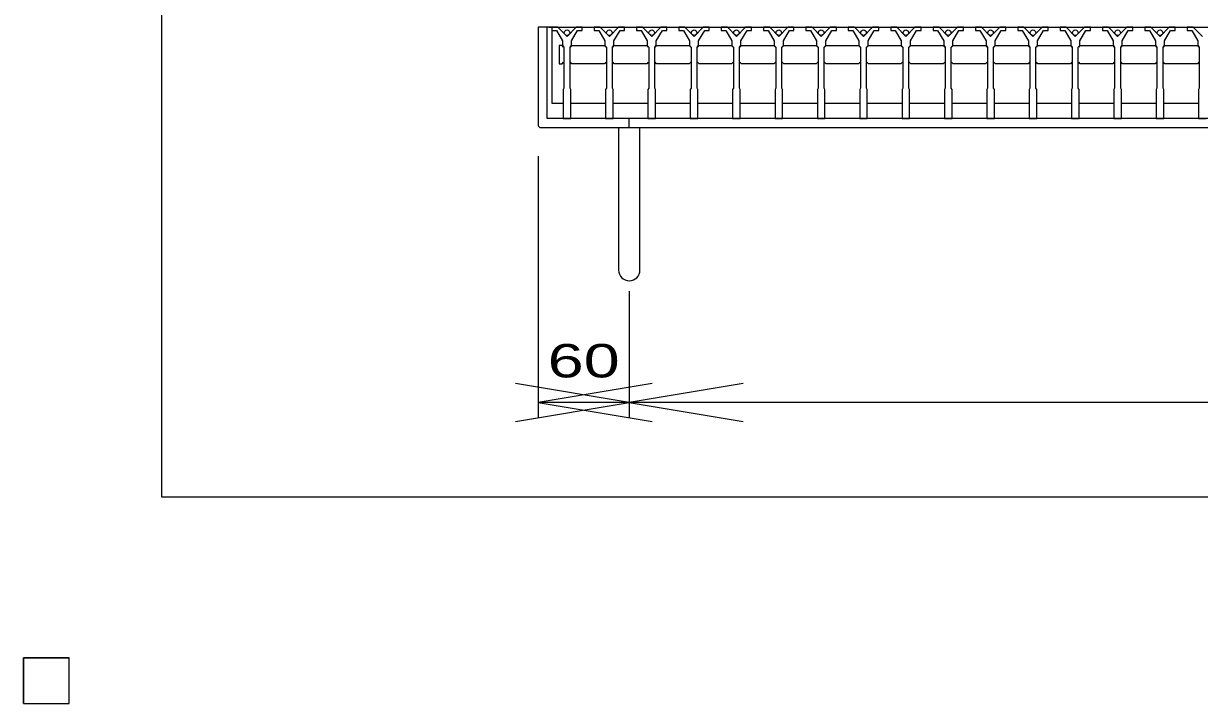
# Model space of a CAD drawing. Units: millimetres at full size, sheet at 1:10; details may follow other scales. Extents: x -1820 to 1731, y -1282 to 1054.
# Drawn here: x -1820 to -1045, y -1282 to -834 of the extents above; entities that cross this region are included whole.
import ezdxf
from ezdxf.enums import TextEntityAlignment as Align

# ---------------------------------------------------------------- set-up
doc = ezdxf.new("R2010")
doc.units = ezdxf.units.MM
doc.header["$LTSCALE"] = 10
for name, color, linetype, lineweight in [('0_2', 150, 'Continuous', 25), ('16', 3, 'Continuous', 25), ('19', 6, 'Continuous', 25), ('22', 4, 'Continuous', 25)]:
    doc.layers.add(name, color=color, linetype=linetype, lineweight=lineweight)
doc.styles.add('ベクトル', font='')
doc.styles.get('ベクトル').set_extended_font_data('ベクトル')

# ---------------------------------------------------------------- blocks, each defined once
blk = doc.blocks.new('open_arrow')
at = {"color": 0, "linetype": 'Continuous', "lineweight": -2}
blk.add_lwpolyline([(7.5, 1.25), (0, 0), (7.5, -1.25)], dxfattribs=at)

msp = doc.modelspace()

# ---------------------------------------------------------------- linework, layer by layer
at = {"layer": '0_2'}
for p, q in [((-1729, -1146.5), (-1729, 1053.5)), ((1731, -1146.5), (-1729, -1146.5)), ((-1790, -1252.5), (-1820, -1252.5)), ((-1820, -1252.5), (-1820, -1282.5)), ((-1790, -1252.5), (-1820, -1252.5)), ((-1820, -1252.5), (-1820, -1282.5)), ((-1790, -1252.5), (-1820, -1252.5)), ((-1820, -1252.5), (-1820, -1282.5)), ((-1790, -1252.5), (-1820, -1252.5)), ((-1820, -1252.5), (-1820, -1282.5)), ((-1790, -1252.5), (-1820, -1252.5)), ((-1820, -1252.5), (-1820, -1282.5)), ((-1790, -1282.5), (-1790, -1252.5)), ((-1790, -1282.5), (-1790, -1252.5)), ((-1790, -1282.5), (-1790, -1252.5)), ((-1790, -1282.5), (-1790, -1252.5)), ((-1790, -1282.5), (-1790, -1252.5)), ((-1820, -1282.5), (-1790, -1282.5)), ((-1820, -1282.5), (-1790, -1282.5)), ((-1820, -1282.5), (-1790, -1282.5)), ((-1820, -1282.5), (-1790, -1282.5)), ((-1820, -1282.5), (-1790, -1282.5))]:
    msp.add_line(p, q, dxfattribs=at)
at = {"layer": '16'}
for p, q in [((-1472, -837), (-1472, -839)), ((-1468, -837), (-1472, -837)), ((-1472, -837), (-922, -837)), ((-1472, -837), (-1472, -887)), ((-1472, -839), (-1469, -839)), ((-1469, -839), (-1465, -846)), ((-1462, -843), (-1468, -837)), ((-1456, -837), (-1462, -843)), ((-1459, -846), (-1455, -839)), ((-1452, -837), (-1456, -837)), ((-1455, -839), (-1452, -839)), ((-1452, -839), (-1452, -837)), ((-1444.1, -837), (-1444.1, -839)), ((-1440.1, -837), (-1444.1, -837)), ((-1444.1, -839), (-1441.1, -839)), ((-1441.1, -839), (-1437.1, -846)), ((-1434.1, -843), (-1440.1, -837)), ((-1428.1, -837), (-1434.1, -843)), ((-1431.1, -846), (-1427.1, -839)), ((-1424.1, -837), (-1428.1, -837)), ((-1427.1, -839), (-1424.1, -839)), ((-1424.1, -839), (-1424.1, -837)), ((-1416.2, -837), (-1416.2, -839)), ((-1412.2, -837), (-1416.2, -837)), ((-1416.2, -839), (-1413.2, -839)), ((-1413.2, -839), (-1409.2, -846)), ((-1406.2, -843), (-1412.2, -837)), ((-1400.2, -837), (-1406.2, -843)), ((-1403.2, -846), (-1399.2, -839)), ((-1396.2, -837), (-1400.2, -837)), ((-1399.2, -839), (-1396.2, -839)), ((-1396.2, -839), (-1396.2, -837)), ((-1388.3, -837), (-1388.3, -839)), ((-1384.3, -837), (-1388.3, -837)), ((-1388.3, -839), (-1385.3, -839)), ((-1385.3, -839), (-1381.3, -846)), ((-1378.3, -843), (-1384.3, -837)), ((-1372.3, -837), (-1378.3, -843)), ((-1375.3, -846), (-1371.3, -839)), ((-1368.3, -837), (-1372.3, -837)), ((-1371.3, -839), (-1368.3, -839)), ((-1368.3, -839), (-1368.3, -837)), ((-1360.4, -837), (-1360.4, -839)), ((-1356.4, -837), (-1360.4, -837)), ((-1360.4, -839), (-1357.4, -839)), ((-1357.4, -839), (-1353.4, -846)), ((-1350.4, -843), (-1356.4, -837)), ((-1344.4, -837), (-1350.4, -843)), ((-1347.4, -846), (-1343.4, -839)), ((-1340.4, -837), (-1344.4, -837)), ((-1343.4, -839), (-1340.4, -839)), ((-1340.4, -839), (-1340.4, -837)), ((-1332.5, -837), (-1332.5, -839)), ((-1328.5, -837), (-1332.5, -837)), ((-1332.5, -839), (-1329.5, -839)), ((-1329.5, -839), (-1325.5, -846)), ((-1322.5, -843), (-1328.5, -837)), ((-1316.5, -837), (-1322.5, -843)), ((-1319.5, -846), (-1315.5, -839)), ((-1312.5, -837), (-1316.5, -837)), ((-1315.5, -839), (-1312.5, -839)), ((-1312.5, -839), (-1312.5, -837)), ((-1304.6, -837), (-1304.6, -839)), ((-1300.6, -837), (-1304.6, -837)), ((-1304.6, -839), (-1301.6, -839)), ((-1301.6, -839), (-1297.6, -846)), ((-1294.6, -843), (-1300.6, -837)), ((-1288.6, -837), (-1294.6, -843)), ((-1291.6, -846), (-1287.6, -839)), ((-1284.6, -837), (-1288.6, -837)), ((-1287.6, -839), (-1284.6, -839)), ((-1284.6, -839), (-1284.6, -837)), ((-1276.7, -837), (-1276.7, -839)), ((-1272.7, -837), (-1276.7, -837)), ((-1276.7, -839), (-1273.7, -839)), ((-1273.7, -839), (-1269.7, -846)), ((-1266.7, -843), (-1272.7, -837)), ((-1260.7, -837), (-1266.7, -843)), ((-1263.7, -846), (-1259.7, -839)), ((-1256.7, -837), (-1260.7, -837)), ((-1259.7, -839), (-1256.7, -839)), ((-1256.7, -839), (-1256.7, -837)), ((-1248.8, -837), (-1248.8, -839)), ((-1244.8, -837), (-1248.8, -837)), ((-1248.8, -839), (-1245.8, -839)), ((-1245.8, -839), (-1241.8, -846)), ((-1238.8, -843), (-1244.8, -837)), ((-1232.8, -837), (-1238.8, -843)), ((-1235.8, -846), (-1231.8, -839)), ((-1228.8, -837), (-1232.8, -837)), ((-1231.8, -839), (-1228.8, -839)), ((-1228.8, -839), (-1228.8, -837)), ((-1220.9, -837), (-1220.9, -839)), ((-1216.9, -837), (-1220.9, -837)), ((-1220.9, -839), (-1217.9, -839)), ((-1217.9, -839), (-1213.9, -846)), ((-1210.9, -843), (-1216.9, -837)), ((-1204.9, -837), (-1210.9, -843)), ((-1207.9, -846), (-1203.9, -839)), ((-1200.9, -837), (-1204.9, -837)), ((-1203.9, -839), (-1200.9, -839)), ((-1200.9, -839), (-1200.9, -837)), ((-1193, -837), (-1193, -839)), ((-1189, -837), (-1193, -837)), ((-1193, -839), (-1190, -839)), ((-1190, -839), (-1186, -846)), ((-1183, -843), (-1189, -837)), ((-1177, -837), (-1183, -843)), ((-1180, -846), (-1176, -839)), ((-1173, -837), (-1177, -837)), ((-1176, -839), (-1173, -839)), ((-1173, -839), (-1173, -837)), ((-1165.1, -837), (-1165.1, -839)), ((-1161.1, -837), (-1165.1, -837)), ((-1165.1, -839), (-1162.1, -839)), ((-1162.1, -839), (-1158.1, -846)), ((-1155.1, -843), (-1161.1, -837)), ((-1149.1, -837), (-1155.1, -843)), ((-1152.1, -846), (-1148.1, -839)), ((-1145.1, -837), (-1149.1, -837)), ((-1148.1, -839), (-1145.1, -839)), ((-1145.1, -839), (-1145.1, -837)), ((-1137.2, -837), (-1137.2, -839)), ((-1133.2, -837), (-1137.2, -837)), ((-1137.2, -839), (-1134.2, -839)), ((-1134.2, -839), (-1130.2, -846)), ((-1127.2, -843), (-1133.2, -837)), ((-1121.2, -837), (-1127.2, -843)), ((-1124.2, -846), (-1120.2, -839)), ((-1117.2, -837), (-1121.2, -837)), ((-1120.2, -839), (-1117.2, -839)), ((-1117.2, -839), (-1117.2, -837)), ((-1109.3, -837), (-1109.3, -839)), ((-1105.3, -837), (-1109.3, -837)), ((-1109.3, -839), (-1106.3, -839)), ((-1106.3, -839), (-1102.3, -846)), ((-1099.3, -843), (-1105.3, -837)), ((-1093.3, -837), (-1099.3, -843)), ((-1096.3, -846), (-1092.3, -839)), ((-1089.3, -837), (-1093.3, -837)), ((-1092.3, -839), (-1089.3, -839)), ((-1089.3, -839), (-1089.3, -837)), ((-1081.4, -837), (-1081.4, -839)), ((-1077.4, -837), (-1081.4, -837)), ((-1081.4, -839), (-1078.4, -839)), ((-1078.4, -839), (-1074.4, -846)), ((-1071.4, -843), (-1077.4, -837)), ((-1065.4, -837), (-1071.4, -843)), ((-1068.4, -846), (-1064.4, -839)), ((-1061.4, -837), (-1065.4, -837)), ((-1064.4, -839), (-1061.4, -839)), ((-1061.4, -839), (-1061.4, -837)), ((-1053.5, -837), (-1053.5, -839)), ((-1049.5, -837), (-1053.5, -837)), ((-1053.5, -839), (-1050.5, -839)), ((-1050.5, -839), (-1046.5, -846)), ((-1043.5, -843), (-1049.5, -837)), ((-1465, -846), (-1465, -849)), ((-1465, -849), (-1464, -850)), ((-1464, -850), (-1464, -877)), ((-1460, -850), (-1459, -849)), ((-1460, -877), (-1460, -850)), ((-1459.75, -850), (-1458.75, -849)), ((-1459, -849), (-1459, -846)), ((-1458.75, -849), (-1437.35, -849)), ((-1437.35, -849), (-1436.35, -850)), ((-1437.1, -846), (-1437.1, -849)), ((-1437.1, -849), (-1436.1, -850)), ((-1436.1, -850), (-1436.1, -877)), ((-1432.1, -850), (-1431.1, -849)), ((-1432.1, -877), (-1432.1, -850)), ((-1431.85, -850), (-1430.85, -849)), ((-1431.1, -849), (-1431.1, -846)), ((-1430.85, -849), (-1409.45, -849)), ((-1409.45, -849), (-1408.45, -850)), ((-1409.2, -846), (-1409.2, -849)), ((-1409.2, -849), (-1408.2, -850)), ((-1408.2, -850), (-1408.2, -877)), ((-1404.2, -850), (-1403.2, -849)), ((-1404.2, -877), (-1404.2, -850)), ((-1403.95, -850), (-1402.95, -849)), ((-1403.2, -849), (-1403.2, -846)), ((-1402.95, -849), (-1381.55, -849)), ((-1381.55, -849), (-1380.55, -850)), ((-1381.3, -846), (-1381.3, -849)), ((-1381.3, -849), (-1380.3, -850)), ((-1380.3, -850), (-1380.3, -877)), ((-1376.3, -850), (-1375.3, -849)), ((-1376.3, -877), (-1376.3, -850)), ((-1376.05, -850), (-1375.05, -849)), ((-1375.3, -849), (-1375.3, -846)), ((-1375.05, -849), (-1353.65, -849)), ((-1353.65, -849), (-1352.65, -850)), ((-1353.4, -846), (-1353.4, -849)), ((-1353.4, -849), (-1352.4, -850)), ((-1352.4, -850), (-1352.4, -877)), ((-1348.4, -850), (-1347.4, -849)), ((-1348.4, -877), (-1348.4, -850)), ((-1348.15, -850), (-1347.15, -849)), ((-1347.4, -849), (-1347.4, -846)), ((-1347.15, -849), (-1325.75, -849)), ((-1325.75, -849), (-1324.75, -850)), ((-1325.5, -846), (-1325.5, -849)), ((-1325.5, -849), (-1324.5, -850)), ((-1324.5, -850), (-1324.5, -877)), ((-1320.5, -850), (-1319.5, -849)), ((-1320.5, -877), (-1320.5, -850)), ((-1320.25, -850), (-1319.25, -849)), ((-1319.5, -849), (-1319.5, -846)), ((-1319.25, -849), (-1297.85, -849)), ((-1297.85, -849), (-1296.85, -850)), ((-1297.6, -846), (-1297.6, -849)), ((-1297.6, -849), (-1296.6, -850)), ((-1296.6, -850), (-1296.6, -877)), ((-1292.6, -850), (-1291.6, -849)), ((-1292.6, -877), (-1292.6, -850)), ((-1292.35, -850), (-1291.35, -849)), ((-1291.6, -849), (-1291.6, -846)), ((-1291.35, -849), (-1269.95, -849)), ((-1269.95, -849), (-1268.95, -850)), ((-1269.7, -846), (-1269.7, -849)), ((-1269.7, -849), (-1268.7, -850)), ((-1268.7, -850), (-1268.7, -877)), ((-1264.7, -850), (-1263.7, -849)), ((-1264.7, -877), (-1264.7, -850)), ((-1264.45, -850), (-1263.45, -849)), ((-1263.7, -849), (-1263.7, -846)), ((-1263.45, -849), (-1242.05, -849)), ((-1242.05, -849), (-1241.05, -850)), ((-1241.8, -846), (-1241.8, -849)), ((-1241.8, -849), (-1240.8, -850)), ((-1240.8, -850), (-1240.8, -877)), ((-1236.8, -850), (-1235.8, -849)), ((-1236.8, -877), (-1236.8, -850)), ((-1236.55, -850), (-1235.55, -849)), ((-1235.8, -849), (-1235.8, -846)), ((-1235.55, -849), (-1214.15, -849)), ((-1214.15, -849), (-1213.15, -850)), ((-1213.9, -846), (-1213.9, -849)), ((-1213.9, -849), (-1212.9, -850)), ((-1212.9, -850), (-1212.9, -877)), ((-1208.9, -850), (-1207.9, -849)), ((-1208.9, -877), (-1208.9, -850)), ((-1208.65, -850), (-1207.65, -849)), ((-1207.9, -849), (-1207.9, -846)), ((-1207.65, -849), (-1186.25, -849)), ((-1186.25, -849), (-1185.25, -850)), ((-1186, -846), (-1186, -849)), ((-1186, -849), (-1185, -850)), ((-1185, -850), (-1185, -877)), ((-1181, -850), (-1180, -849)), ((-1181, -877), (-1181, -850)), ((-1180.75, -850), (-1179.75, -849)), ((-1180, -849), (-1180, -846)), ((-1179.75, -849), (-1158.35, -849)), ((-1158.35, -849), (-1157.35, -850)), ((-1158.1, -846), (-1158.1, -849)), ((-1158.1, -849), (-1157.1, -850)), ((-1157.1, -850), (-1157.1, -877)), ((-1153.1, -850), (-1152.1, -849)), ((-1153.1, -877), (-1153.1, -850)), ((-1152.85, -850), (-1151.85, -849)), ((-1152.1, -849), (-1152.1, -846)), ((-1151.85, -849), (-1130.45, -849)), ((-1130.45, -849), (-1129.45, -850)), ((-1130.2, -846), (-1130.2, -849)), ((-1130.2, -849), (-1129.2, -850)), ((-1129.2, -850), (-1129.2, -877)), ((-1125.2, -850), (-1124.2, -849)), ((-1125.2, -877), (-1125.2, -850)), ((-1124.95, -850), (-1123.95, -849)), ((-1124.2, -849), (-1124.2, -846)), ((-1123.95, -849), (-1102.55, -849)), ((-1102.55, -849), (-1101.55, -850)), ((-1102.3, -846), (-1102.3, -849)), ((-1102.3, -849), (-1101.3, -850)), ((-1101.3, -850), (-1101.3, -877)), ((-1097.3, -850), (-1096.3, -849)), ((-1097.3, -877), (-1097.3, -850)), ((-1097.05, -850), (-1096.05, -849)), ((-1096.3, -849), (-1096.3, -846)), ((-1096.05, -849), (-1074.65, -849)), ((-1074.65, -849), (-1073.65, -850)), ((-1074.4, -846), (-1074.4, -849)), ((-1074.4, -849), (-1073.4, -850)), ((-1073.4, -850), (-1073.4, -877)), ((-1069.4, -850), (-1068.4, -849)), ((-1069.4, -877), (-1069.4, -850)), ((-1069.15, -850), (-1068.15, -849)), ((-1068.4, -849), (-1068.4, -846)), ((-1068.15, -849), (-1046.75, -849)), ((-1046.75, -849), (-1045.75, -850)), ((-1046.5, -846), (-1046.5, -849)), ((-1046.5, -849), (-1045.5, -850)), ((-1045.5, -850), (-1045.5, -877)), ((-1458.75, -861), (-1459.75, -860)), ((-1437.35, -861), (-1458.75, -861)), ((-1436.35, -860), (-1437.35, -861)), ((-1430.85, -861), (-1431.85, -860)), ((-1409.45, -861), (-1430.85, -861)), ((-1408.45, -860), (-1409.45, -861)), ((-1402.95, -861), (-1403.95, -860)), ((-1381.55, -861), (-1402.95, -861)), ((-1380.55, -860), (-1381.55, -861)), ((-1375.05, -861), (-1376.05, -860)), ((-1353.65, -861), (-1375.05, -861)), ((-1352.65, -860), (-1353.65, -861)), ((-1347.15, -861), (-1348.15, -860)), ((-1325.75, -861), (-1347.15, -861)), ((-1324.75, -860), (-1325.75, -861)), ((-1319.25, -861), (-1320.25, -860)), ((-1297.85, -861), (-1319.25, -861)), ((-1296.85, -860), (-1297.85, -861)), ((-1291.35, -861), (-1292.35, -860)), ((-1269.95, -861), (-1291.35, -861)), ((-1268.95, -860), (-1269.95, -861)), ((-1263.45, -861), (-1264.45, -860)), ((-1242.05, -861), (-1263.45, -861)), ((-1241.05, -860), (-1242.05, -861)), ((-1235.55, -861), (-1236.55, -860)), ((-1214.15, -861), (-1235.55, -861)), ((-1213.15, -860), (-1214.15, -861)), ((-1207.65, -861), (-1208.65, -860)), ((-1186.25, -861), (-1207.65, -861)), ((-1185.25, -860), (-1186.25, -861)), ((-1179.75, -861), (-1180.75, -860)), ((-1158.35, -861), (-1179.75, -861)), ((-1157.35, -860), (-1158.35, -861)), ((-1151.85, -861), (-1152.85, -860)), ((-1130.45, -861), (-1151.85, -861)), ((-1129.45, -860), (-1130.45, -861)), ((-1123.95, -861), (-1124.95, -860)), ((-1102.55, -861), (-1123.95, -861)), ((-1101.55, -860), (-1102.55, -861)), ((-1096.05, -861), (-1097.05, -860)), ((-1074.65, -861), (-1096.05, -861)), ((-1073.65, -860), (-1074.65, -861)), ((-1068.15, -861), (-1069.15, -860)), ((-1046.75, -861), (-1068.15, -861)), ((-1045.75, -860), (-1046.75, -861)), ((-1464, -877), (-1464.5, -878)), ((-1464.5, -878), (-1464.5, -897)), ((-1459.5, -878), (-1460, -877)), ((-1459.5, -897), (-1459.5, -878)), ((-1436.1, -877), (-1436.6, -878)), ((-1436.6, -878), (-1436.6, -897)), ((-1431.6, -878), (-1432.1, -877)), ((-1431.6, -897), (-1431.6, -878)), ((-1408.2, -877), (-1408.7, -878)), ((-1408.7, -878), (-1408.7, -897)), ((-1403.7, -878), (-1404.2, -877)), ((-1403.7, -897), (-1403.7, -878)), ((-1380.3, -877), (-1380.8, -878)), ((-1380.8, -878), (-1380.8, -897)), ((-1375.8, -878), (-1376.3, -877)), ((-1375.8, -897), (-1375.8, -878)), ((-1352.4, -877), (-1352.9, -878)), ((-1352.9, -878), (-1352.9, -897)), ((-1347.9, -878), (-1348.4, -877)), ((-1347.9, -897), (-1347.9, -878)), ((-1324.5, -877), (-1325, -878)), ((-1325, -878), (-1325, -897)), ((-1320, -878), (-1320.5, -877)), ((-1320, -897), (-1320, -878)), ((-1296.6, -877), (-1297.1, -878)), ((-1297.1, -878), (-1297.1, -897)), ((-1292.1, -878), (-1292.6, -877)), ((-1292.1, -897), (-1292.1, -878)), ((-1268.7, -877), (-1269.2, -878)), ((-1269.2, -878), (-1269.2, -897)), ((-1264.2, -878), (-1264.7, -877)), ((-1264.2, -897), (-1264.2, -878)), ((-1240.8, -877), (-1241.3, -878)), ((-1241.3, -878), (-1241.3, -897)), ((-1236.3, -878), (-1236.8, -877)), ((-1236.3, -897), (-1236.3, -878)), ((-1212.9, -877), (-1213.4, -878)), ((-1213.4, -878), (-1213.4, -897)), ((-1208.4, -878), (-1208.9, -877)), ((-1208.4, -897), (-1208.4, -878)), ((-1185, -877), (-1185.5, -878)), ((-1185.5, -878), (-1185.5, -897)), ((-1180.5, -878), (-1181, -877)), ((-1180.5, -897), (-1180.5, -878)), ((-1157.1, -877), (-1157.6, -878)), ((-1157.6, -878), (-1157.6, -897)), ((-1152.6, -878), (-1153.1, -877)), ((-1152.6, -897), (-1152.6, -878)), ((-1129.2, -877), (-1129.7, -878)), ((-1129.7, -878), (-1129.7, -897)), ((-1124.7, -878), (-1125.2, -877)), ((-1124.7, -897), (-1124.7, -878)), ((-1101.3, -877), (-1101.8, -878)), ((-1101.8, -878), (-1101.8, -897)), ((-1096.8, -878), (-1097.3, -877)), ((-1096.8, -897), (-1096.8, -878)), ((-1073.4, -877), (-1073.9, -878)), ((-1073.9, -878), (-1073.9, -897)), ((-1068.9, -878), (-1069.4, -877)), ((-1068.9, -897), (-1068.9, -878)), ((-1045.5, -877), (-1046, -878)), ((-1046, -878), (-1046, -897)), ((-1472, -887), (-1464.5, -887)), ((-1459.5, -887), (-1436.6, -887)), ((-1431.6, -887), (-1408.7, -887)), ((-1403.7, -887), (-1380.8, -887)), ((-1375.8, -887), (-1352.9, -887)), ((-1347.9, -887), (-1325, -887)), ((-1320, -887), (-1297.1, -887)), ((-1292.1, -887), (-1269.2, -887)), ((-1264.2, -887), (-1241.3, -887)), ((-1236.3, -887), (-1213.4, -887)), ((-1208.4, -887), (-1185.5, -887)), ((-1180.5, -887), (-1157.6, -887)), ((-1152.6, -887), (-1129.7, -887)), ((-1124.7, -887), (-1101.8, -887)), ((-1096.8, -887), (-1073.9, -887)), ((-1068.9, -887), (-1046, -887)), ((-1464.5, -897), (-1459.5, -897)), ((-1436.6, -897), (-1431.6, -897)), ((-1408.7, -897), (-1403.7, -897)), ((-1380.8, -897), (-1375.8, -897)), ((-1352.9, -897), (-1347.9, -897)), ((-1325, -897), (-1320, -897)), ((-1297.1, -897), (-1292.1, -897)), ((-1269.2, -897), (-1264.2, -897)), ((-1241.3, -897), (-1236.3, -897)), ((-1213.4, -897), (-1208.4, -897)), ((-1185.5, -897), (-1180.5, -897)), ((-1157.6, -897), (-1152.6, -897)), ((-1129.7, -897), (-1124.7, -897)), ((-1101.8, -897), (-1096.8, -897)), ((-1073.9, -897), (-1068.9, -897)), ((-1046, -897), (-1041, -897)), ((-1820, -1252.5), (-1790, -1252.5)), ((-1820, -1282.5), (-1820, -1252.5)), ((-1820, -1252.5), (-1790, -1252.5)), ((-1820, -1282.5), (-1820, -1252.5)), ((-1820, -1252.5), (-1790, -1252.5)), ((-1820, -1282.5), (-1820, -1252.5)), ((-1820, -1252.5), (-1790, -1252.5)), ((-1820, -1282.5), (-1820, -1252.5)), ((-1820, -1252.5), (-1790, -1252.5)), ((-1820, -1282.5), (-1820, -1252.5)), ((-1790, -1282.5), (-1790, -1252.5)), ((-1790, -1282.5), (-1790, -1252.5)), ((-1790, -1282.5), (-1790, -1252.5)), ((-1790, -1282.5), (-1790, -1252.5)), ((-1790, -1282.5), (-1790, -1252.5)), ((-1820, -1282.5), (-1790, -1282.5)), ((-1820, -1282.5), (-1790, -1282.5)), ((-1820, -1282.5), (-1790, -1282.5)), ((-1820, -1282.5), (-1790, -1282.5)), ((-1820, -1282.5), (-1790, -1282.5))]:
    msp.add_line(p, q, dxfattribs=at)
for centre in [(-1462, -840.5), (-1434.1, -840.5), (-1406.2, -840.5), (-1378.3, -840.5), (-1350.4, -840.5), (-1322.5, -840.5), (-1294.6, -840.5), (-1266.7, -840.5), (-1238.8, -840.5), (-1210.9, -840.5), (-1183, -840.5), (-1155.1, -840.5), (-1127.2, -840.5), (-1099.3, -840.5), (-1071.4, -840.5)]:
    msp.add_circle(centre, 1.8, dxfattribs=at)
at = {"layer": '19'}
for p, q in [((-1472, -837), (-1481, -837)), ((-1481, -837), (-1481, -902)), ((-1475, -897), (-1475, -837)), ((-1474, -837), (-1472, -837)), ((-367, -897), (-1475, -897)), ((-1421, -903), (-1421, -897)), ((-1481, -902), (-1480, -903)), ((-1480, -903), (-362, -903)), ((-1428, -903), (-1428, -997)), ((-1414, -997), (-1414, -903))]:
    msp.add_line(p, q, dxfattribs=at)
msp.add_arc((-1421, -997), 7, 180, 0, dxfattribs=at)
at = {"layer": '22', "color": 3}
for p, q in [((-1465.25, -849), (-1467.25, -849)), ((-1467.25, -849), (-1467.25, -861)), ((-1464.25, -850), (-1465.25, -849)), ((-1467.25, -861), (-1465.25, -861)), ((-1465.25, -861), (-1464.25, -860))]:
    msp.add_line(p, q, dxfattribs=at)
at = {"layer": '22'}
for p, q in [((-1481, -922), (-1481, -1094.25)), ((-1421, -1010.77), (-1421, -1094.25)), ((-1421, -1010.77), (-1421, -1094.25)), ((-1421, -1084.25), (-1481, -1084.25)), ((-421, -1084.25), (-1421, -1084.25)), ((-1790, -1252.5), (-1820, -1252.5)), ((-1820, -1252.5), (-1820, -1282.5)), ((-1790, -1252.5), (-1820, -1252.5)), ((-1820, -1252.5), (-1820, -1282.5)), ((-1790, -1252.5), (-1820, -1252.5)), ((-1820, -1252.5), (-1820, -1282.5)), ((-1790, -1282.5), (-1790, -1252.5)), ((-1790, -1282.5), (-1790, -1252.5)), ((-1790, -1282.5), (-1790, -1252.5)), ((-1820, -1282.5), (-1790, -1282.5)), ((-1820, -1282.5), (-1790, -1282.5)), ((-1820, -1282.5), (-1790, -1282.5))]:
    msp.add_line(p, q, dxfattribs=at)
at = {"layer": '22', "color": 2}
for p, q in [((-1790, -1252.5), (-1820, -1252.5)), ((-1820, -1252.5), (-1820, -1282.5)), ((-1790, -1252.5), (-1820, -1252.5)), ((-1820, -1252.5), (-1820, -1282.5)), ((-1790, -1252.5), (-1820, -1252.5)), ((-1820, -1252.5), (-1820, -1282.5)), ((-1790, -1282.5), (-1790, -1252.5)), ((-1790, -1282.5), (-1790, -1252.5)), ((-1790, -1282.5), (-1790, -1252.5)), ((-1820, -1282.5), (-1790, -1282.5)), ((-1820, -1282.5), (-1790, -1282.5)), ((-1820, -1282.5), (-1790, -1282.5))]:
    msp.add_line(p, q, dxfattribs=at)

# ---------------------------------------------------------------- block references
at = {"layer": '22', "xscale": 10, "yscale": 10, "rotation": 180}
msp.add_blockref('open_arrow', (-1421, -1084.25), dxfattribs=at)
at = {"layer": '22', "xscale": 10, "yscale": 10}
for p in [(-1481, -1084.25), (-1421, -1084.25)]:
    msp.add_blockref('open_arrow', p, dxfattribs=at)

# ---------------------------------------------------------------- texts
at = {"layer": '22', "style": 'ベクトル', "width": 1.45}
msp.add_text('60', height=21.99, dxfattribs=at).set_placement((-1451, -1074.25), align=Align.BOTTOM_CENTER)

doc.saveas('drawing.dxf')
